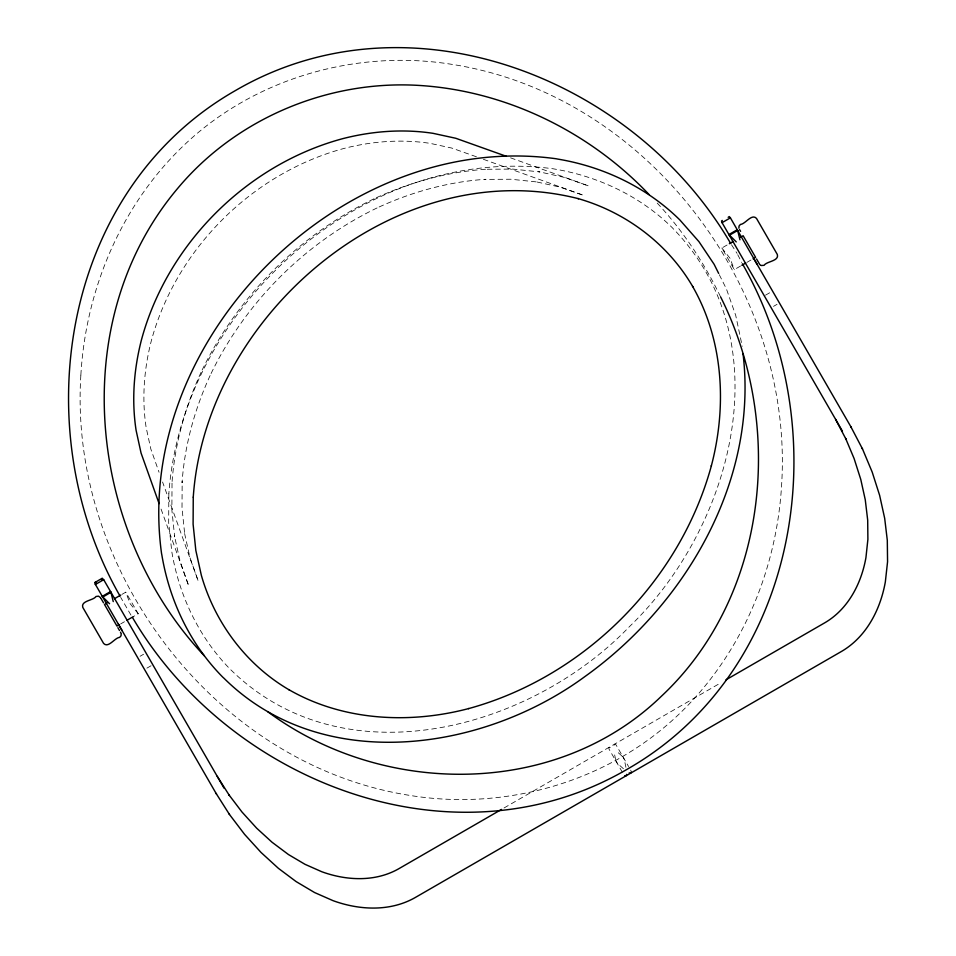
<?xml version="1.0" encoding="UTF-8"?>
<svg xmlns="http://www.w3.org/2000/svg" width="956" height="956" viewBox="0 0 956 956"><rect width="100%" height="100%" fill="white"/><g stroke="black" fill="none" stroke-linecap="round" stroke-linejoin="round"><path stroke-width="0.72" stroke-dasharray="4.78 3.58" d="M614.015 745.298L614.935 744.043L616.058 744.915L628.582 766.557M773.524 306.374L777.049 304.319M122.01 594.345L125.762 592.182L138.238 613.776L133.231 616.668M740.577 266.019L734.316 269.64L721.84 248.034L728.102 244.413M120.707 623.898L124.459 621.735M746.839 262.41L751.846 259.518M140.066 656.282L143.591 654.239M765.493 295.189L770.213 292.464M504.075 807.951L720.848 682.799M146.901 668.136L151.634 665.436M610.322 747.425L608.924 747.413L608.972 749.014L623.515 774.24M510.576 157.836L588.657 185.954L564.327 177.386L538.634 171.686L539.662 171.901L512.834 169.104L485.23 169.26L486.162 169.2C447.157 171.829 409.06 182.488 373.677 198.944L374.166 198.729C299.348 234.722 237.494 296.575 201.489 371.394L201.716 370.916C185.249 406.288 174.601 444.397 171.961 483.389L172.032 482.469L171.877 510.062L174.673 536.89L174.446 535.862L180.158 561.554L188.714 585.897L160.106 506.417M476.423 156.784L451.782 148.072L430.236 143.376C401.508 138.99 372.111 141.237 344.017 148.431L343.096 148.682C251.858 173.634 176.394 249.086 151.442 340.324L151.203 341.256C143.998 369.351 141.763 398.736 146.137 427.475L150.833 449.009L159.054 472.264M483.389 159.294L583.758 195.43L560.3 187.173L535.539 181.676L536.758 181.939L510.886 179.238L484.262 179.393L485.445 179.31C447.79 181.855 410.996 192.144 376.843 208.038L377.453 207.751C305.119 242.549 245.322 302.359 210.511 374.692L210.798 374.071C194.905 408.236 184.616 445.018 182.07 482.672L182.166 481.501L182.01 508.126L184.711 533.998L184.436 532.767L189.945 557.539L198.203 580.997L162.568 482.015M618.341 752.79L622.583 756.578A11.687 3.454 34.3 0 1 623.778 758.239M623.432 768.744L617.707 763.629A15.798 4.66 34.3 0 1 616.094 761.382M657.214 203.078C683.062 230.814 704.178 262.864 720.645 296.981M721.84 248.034L730.037 258.275L734.316 269.64M138.238 613.776L130.04 603.535L125.762 592.182M731.507 244.76L737.052 253.388M130.96 615.126L120.719 597.392M630.637 770.13L630.984 770.787M737.721 254.69L741.748 262.494M719.306 274.707L726.441 288.999L735.738 315.456L742.25 346.287M625.917 767.31L624.352 759.793A15.798 4.66 85.7 0 0 623.216 757.272M614.648 754.929L615.807 760.486A11.687 3.454 85.7 0 0 616.656 762.35M80.854 375.23C68.402 570.577 215.088 765.374 410.698 795.547C505.939 810.867 607.55 781.912 677.876 715.243C740.936 655.613 776.738 570.78 781.626 484.656C794.077 289.321 647.391 94.513 451.782 64.339C356.54 49.019 254.929 77.986 184.592 144.655C121.543 204.273 85.741 289.118 80.854 375.23M168.842 493.75L168.674 522.633L171.793 551.636C179.119 595.707 199.075 637.76 230.623 669.654L231.4 670.371C344.339 780.431 530.329 729.822 629.418 626.658C732.595 527.569 783.191 341.567 673.132 228.639L672.415 227.851C640.52 196.303 598.48 176.358 554.396 169.021L553.464 168.83C364.929 143.233 181.987 307.569 168.842 493.75"/><path stroke-width="1.43" d="M101.348 579.587L102.268 578.332L103.69 579.683L224.086 788.21M626.682 774.36L626.049 775.794L624.698 775.746M728.185 217.311L729.249 216.57L730.408 217.849L757.116 264.346M102.029 578.38L95.05 582.407L94.907 583.566L122.26 630.876M95.337 584.498L103.69 579.683M842.451 431.204L722.055 222.664L730.408 217.849M102.651 597.094L110.944 592.314L110.549 591.573L102.208 596.389L109.558 603.738M729.368 235.26L737.662 230.48L737.267 229.727L728.914 234.555L736.263 241.904M106.976 603.021L104.479 604.467L116.955 626.072L119.452 624.627M114.493 598.683L120.755 595.074M729.356 243.696L733.109 241.521M740.625 237.196L743.135 235.75L755.598 257.343L753.101 258.789M126.969 620.289L133.231 616.668M741.832 265.302L745.584 263.127M501.494 809.433L398.592 868.849C375.146 882.125 346.442 880.715 321.766 871.729L305.012 864.32L288.461 854.533L272.066 842.26L256.686 828.195L241.952 811.979L228.771 794.603L229.428 795.547L217.227 776.332M725.986 679.824L825.04 622.643C848.259 608.972 861.392 583.411 865.945 557.551L867.893 539.339L867.69 520.112L865.264 499.773L860.77 479.422L854.102 458.545L845.642 438.445L846.132 439.485L835.592 419.314M95.05 582.407L96.437 582.419M722.318 220.43L721.529 221.027L722.055 222.664M629.156 772.926L630.721 773.093L631.342 771.898M761.119 265.517L764.071 265.326C766.64 261.239 779.439 261.203 777.3 254.427L756.495 218.41C751.703 213.176 745.274 224.242 740.458 224.421L739.036 226.034L738.892 228.185M506.393 156.33L455.773 138.273L433.032 133.326C403.002 128.749 372.278 131.091 342.917 138.608L341.71 138.931C246.493 164.97 167.742 243.732 141.703 338.95L141.38 340.145C133.864 369.506 131.51 400.229 136.087 430.26L141.046 453.013L159.102 503.621M760.725 265.326L760.032 264.788M267.692 711.658C382.448 796.946 556.153 798.212 661.433 696.207C768.6 595.875 784.936 424.978 720.645 296.981M649.1 194.558C588.645 130.948 504.111 89.84 416.123 85.263C326.378 80.686 235.762 119.01 177.947 188.069C65.163 321.288 87.964 532.217 204.249 655.744M100.571 597.715L98.552 596.162L96.006 596.496C93.437 600.583 80.639 600.619 82.79 607.383L103.583 643.4C108.375 648.646 114.804 637.58 119.631 637.389L121.042 635.776L121.185 633.637M118.365 624.149L216.08 793.396L229.488 814.5L244.605 834.385L261.024 852.441L278.435 868.359L296.121 881.587L314.584 892.546L333.07 900.672C359.36 910.232 389.952 911.809 414.952 897.696L841.842 651.239C866.566 636.636 880.488 609.354 885.352 581.81L887.562 561.746L887.299 540.271L884.682 518.343L879.616 495.304L872.183 472.061L862.527 449.021L850.936 426.866L753.973 258.897M730.719 243.529C634.067 77.615 408.714 -10.612 235.331 90.617C60.969 190.148 24.689 429.435 120.05 596.09M132.549 617.6C229.44 782.773 454.291 870.211 627.148 769.269C801.51 669.738 837.779 430.451 742.418 263.796M216.08 793.396L216.51 794.066M229.07 813.843L229.488 814.5M739.574 229.583L740.589 231.34M756.531 258.957L759.506 264.095M100.918 598.313L103.547 602.854M117.875 627.686L119.488 630.47M120.504 632.227L120.85 632.824M850.936 426.866L851.306 427.559M862.157 448.328L862.527 449.021M718.661 273.416L714.132 264.322L698.956 241.665L679.859 219.952C646.853 187.316 603.356 166.667 557.742 159.078L556.141 158.756C342.212 129.335 132.095 339.44 161.528 553.381L161.851 554.982C169.439 600.583 190.077 644.093 222.712 677.099L224.051 678.318C321.491 774.802 482.039 752.085 584.761 676.669C685.858 604.551 758.204 480.366 743.027 353.708M110.944 592.314L113.25 601.599M737.662 230.48L739.956 239.777M193.255 497.168L193.1 524.199L195.837 550.465L201.334 575.261C214.897 622.894 246.505 665.077 289.465 690.029L289.082 689.79C343.18 720.86 409.371 724.23 468.846 708.527L468.56 708.611C584.152 676.991 679.764 581.391 711.372 465.787L711.288 466.074C726.99 406.599 723.632 340.408 692.55 286.322L692.789 286.704C667.85 243.732 625.654 212.124 578.022 198.573L578.44 198.669C395.354 152.231 205.66 315.504 193.255 497.168"/></g></svg>
